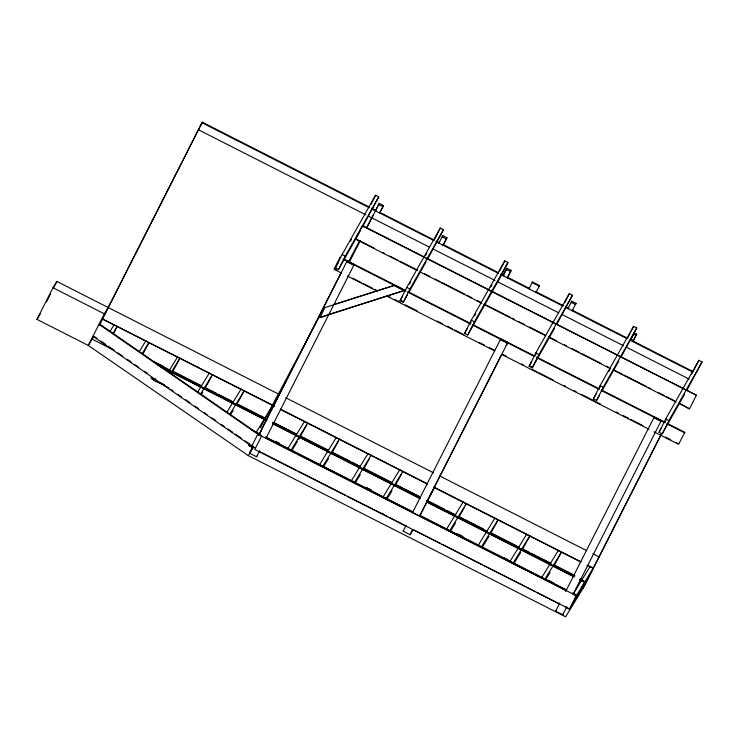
<?xml version="1.0" encoding="UTF-8"?>
<svg xmlns="http://www.w3.org/2000/svg" width="739" height="739" viewBox="0 0 739 739"><rect width="100%" height="100%" fill="white"/><g stroke="black" fill="none" stroke-linecap="round" stroke-linejoin="round"><path stroke-width="1.11" d="M583.256 587.976L565.594 616.816L248.276 455.593L88.283 345.455L36.95 319.368L52.996 287.748L56.857 281.439L279.601 394.617M46.511 301.845L50.649 293.679M53.236 288.579L56.857 281.439M108.513 306.99L104.328 313.835L88.283 345.455L93.511 336.578M93.188 337.104L92.144 339.146L112.679 349.575M99.238 325.123L202.274 122.184L369.583 207.188M99.765 324.412L202.274 122.184M113.335 334.093L116.337 328.19M148.567 343.33L142.932 354.046M169.176 387.975L154.765 380.659L155.809 378.599M179.522 359.052L172.122 372.65M211.53 376.557L204.564 389.268M341.224 272.913L334.019 269.255L340.171 257.218L339.903 257.662M360.262 230.938L338.554 269.393L335.377 267.786L342.092 254.549L375.578 195.225L378.756 196.842L362.507 226.965M370.932 204.389L375.578 195.225M338.554 269.393L345.261 256.156L378.756 196.842M253.459 447.982L250.382 446.421L251.094 445.007M255.509 448.065L251.731 446.144L257.791 434.199L99.054 324.356L99.359 323.867L261.569 436.121L254.798 449.469L569.593 609.075L565.483 606.978M257.015 456.092L256.581 456.804L249.533 453.219L253.172 446.051M258.881 434.781L347.145 260.959L354.193 264.544L265.938 438.366M249.856 452.693L253.08 446.365M258.687 435.28L340.91 273.254M328.633 314.786L319.895 317.567L324.966 307.572L394.404 285.356L333.936 304.505M349.436 262.068L360.383 240.489M366.636 228.157L379.31 203.41L383.541 205.553L379.643 212.998L383.541 205.553M379.31 203.41L375.412 210.855M256.581 456.804L259.703 450.661M306.722 424.925L298.593 439.557M407.577 294.612L403.254 302.269L400.076 300.653L406.783 287.416L440.278 228.102L443.455 229.709L427.77 258.844M434.597 239.297L440.278 228.102M403.254 302.269L409.96 289.032L443.455 229.709M338.453 441.044L331.506 453.746M447.003 237.801L443.104 245.246L447.003 237.801L442.772 235.649L438.874 243.094L439.566 241.976M369.186 459.131L363.237 469.865M464.563 333.418L471.27 320.181L504.765 260.867L507.933 262.474L501.227 275.712L467.741 335.035L464.563 333.418L464.96 332.716M499.601 271.047L504.765 260.867M467.741 335.035L474.447 321.798L507.933 262.474M401.416 474.272L394.968 485.994M506.945 268.257L503.047 275.702L506.945 268.257L511.176 270.4L507.277 277.846L511.176 270.4M412.676 529.946L410.163 534.75L403.115 531.165L406.145 525.337M412.464 512.727L500.728 338.905L507.776 342.49L506.215 345.556M536.302 291.905L535.978 292.432L539.507 285.577L532.459 281.993L528.921 288.847L529.253 288.321M410.163 534.75L412.759 529.632M419.521 516.312L507.776 342.49M419.429 516.626L501.541 354.775M554.527 328.365L532.256 367.819L529.087 366.202L535.793 352.965L569.289 293.642L572.457 295.258L556.772 324.393M564.642 302.814L569.289 293.642M532.256 367.819L538.962 354.572L572.457 295.258M464.378 507.499L458.429 518.233M465.376 505.531L466.374 503.564L449.82 530.611M572.836 309.687L572.152 310.814L576.041 303.369L571.81 301.216L567.921 308.662L568.605 307.544M497.107 521.66L490.16 534.362M599.209 395.808L596.567 400.492L593.389 398.875L600.105 385.638L633.591 326.324L636.769 327.931L621.083 357.066M627.402 338.545L629.979 333.446M631.014 331.414L633.591 326.324M596.567 400.492L603.273 387.254L636.769 327.931M529.336 536.8L521.891 550.481M634.219 332.929L630.321 340.365L634.219 332.929L636.685 334.176L632.796 341.621L636.685 334.176M561.077 552.92L553.622 566.601M563.146 614.026L562.712 614.728L555.654 611.153L559.839 602.913M565.575 591.597L654.237 416.99L661.285 420.574L573.15 594.156M562.712 614.728L566.795 606.821M684.619 394.164L662.209 433.848L659.04 432.241L665.747 418.995L698.872 360.327L702.05 361.934L686.873 390.164M569.427 609.333L576.586 595.366L593.306 568.06L588.161 565.446M578 595.348L584.928 581.732L580.817 579.635M582.932 588.503L661.008 434.597M691.713 374.082L692.729 372.077L630.09 340.245M661.017 434.874L583.939 586.858M693.2 371.523L698.872 360.327M662.209 433.848L668.924 420.611L702.05 361.934M679.224 403.614L689.496 408.833L696.415 395.217L362.535 225.571M653.941 431.807L678.624 444.342L684.776 432.306L667.289 423.429M260.442 427.789L315.932 323.119M317.013 321.086L318.093 319.054M348.263 262.151L359.579 240.803M366.581 227.594L373.047 215.4M335.377 267.786L338.028 263.102M350.36 241.247L351.487 239.26M400.076 300.653L402.718 295.979M409.452 284.053L410.57 282.067M425.719 255.251L426.837 253.255M408.695 292.626L426.089 261.828M465.524 331.719L467.205 328.744M470.013 323.774L471.131 321.788M474.493 315.83L475.62 313.844M490.761 287.018L491.888 285.032M529.087 366.202L531.729 361.519M535.091 355.561L536.209 353.575M593.389 398.875L596.031 394.201M599.403 388.234L600.521 386.248M608.936 371.347L610.054 369.361M602.017 390.848L618.839 361.038M659.04 432.241L661.701 427.53M665.082 421.535L666.208 419.54M696.415 395.217L362.322 225.949L355.607 239.187L417.249 270.511M689.496 408.833L679.437 403.235M36.95 319.368L40.266 313.964M200.888 124.965L201.424 124.087M198.708 129.214L198.385 129.741L365.694 214.753M199.105 128.484L199.465 127.893M110.074 331.284L114.157 324.606M112.993 333.307L117.335 326.222M139.292 351.505L145.888 340.734M142.211 353.528L149.066 342.342M168.51 371.726L177.619 356.854M170.718 373.25L180.02 358.073M197.738 391.947L209.349 372.973M200.657 393.97L212.527 374.59M201.599 394.118L202.791 392.178M226.956 412.168L241.08 389.102M229.875 414.191L244.258 390.709L236.175 405.6M230.891 414.219L233.238 410.385M256.257 432.26L272.811 405.221M261.209 430.976L259.426 433.876L250.503 429.294M249.533 453.219L249.967 452.517M248.276 455.593L252.461 448.758M287.988 448.388L304.542 421.341M291.166 449.996L307.72 422.957M291.489 451.141L297.411 441.488M319.895 317.567L404.418 290.436L327.737 314.842M442.772 235.649L442.088 236.776L446.319 238.919M319.719 464.508L336.282 437.47M322.897 466.115L339.45 439.077M323.22 467.27L328.55 458.577M351.45 480.627L368.013 453.589M354.628 482.244L371.181 455.196M354.96 483.389L360.281 474.697M383.181 496.756L399.744 469.708M386.358 498.363L402.912 471.325M386.691 499.509L392.012 490.816M532.459 281.993L532.135 282.529L539.184 286.104L539.507 285.577M403.115 531.165L403.549 530.463M430.486 494.243L434.643 487.444L426.68 502.141M571.81 301.216L571.127 302.334L575.358 304.486L576.041 303.369M446.642 528.995L463.205 501.957M450.153 531.757L455.473 523.064M478.373 545.123L494.936 518.076M481.551 546.731L498.104 519.693M482.475 546.915L488.978 536.292M510.113 561.243L526.667 534.205M513.282 562.859L529.835 535.812M514.205 563.035L520.709 552.412M541.844 577.362L558.398 550.324M545.012 578.979L561.575 551.931M545.345 580.124L550.075 572.402M555.654 611.153L556.088 610.442M573.575 593.491L590.128 566.443M599.292 556.356L598.969 556.883L592.807 553.751M571.755 604.936L588.309 577.898M569.806 608.714L576.743 595.098L572.633 593.011M578.157 595.08L577.833 595.616L584.604 582.258L579.459 579.644M586.045 582.203L586.526 581.408M684.776 432.306L684.508 432.749L667.021 423.863M378.627 204.527L382.857 206.68M506.252 269.375L510.483 271.527M633.535 334.046L636.002 335.303M631.014 339.247L633.48 340.503M371.634 208.232L375.745 210.319M379.846 212.407L434.273 240.064M436.324 241.108L439.409 242.669M443.52 244.757L497.938 272.414M501.024 273.975L504.1 275.545M507.185 277.107L529.78 288.589M535.941 291.72L563.663 305.807M565.714 306.851L568.799 308.412M571.875 309.974L627.337 338.157M632.464 340.762L693.053 371.551M201.95 122.711L369.26 207.724M372.336 209.285L433.95 240.591M436.001 241.635L498.64 273.467M500.7 274.511L562.314 305.817M565.39 307.378L627.005 338.684M368.77 216.315L429.359 247.094M432.435 248.664L495.075 280.487M498.16 282.058L558.749 312.837M561.825 314.408L623.439 345.713M626.524 347.275L689.164 379.107M355.819 238.817L374.313 248.212M382.534 252.387L384.585 253.431M389.721 256.036L397.942 260.211M399.993 261.255L417.461 270.132M424.657 273.781L429.793 276.395M434.929 279.009L440.065 281.614M442.116 282.658L464.72 294.14M466.771 295.184L471.907 297.799M477.052 300.403L481.154 302.491M485.264 304.579L509.919 317.114M511.979 318.158L514.03 319.202M519.166 321.807L524.302 324.421M529.438 327.026L544.855 334.859M548.966 336.947L556.153 340.596M564.374 344.771L566.425 345.815M571.561 348.429L579.782 352.605M581.833 353.648L601.352 363.57M606.497 366.174L608.548 367.218M613.684 369.833L621.905 374.008M623.956 375.052L646.56 386.534M648.611 387.578L650.671 388.622M658.883 392.797L664.028 395.411M666.079 396.455L674.301 400.63M420.334 272.072L481.976 303.396M484.027 304.44L545.668 335.755M548.744 337.326L610.386 368.641M613.472 370.211L676.139 402.053M342.092 254.549L345.261 256.156M406.783 287.416L409.96 289.032M471.27 320.181L474.447 321.798M535.793 352.965L538.962 354.572M600.105 385.638L603.273 387.254M665.747 418.995L668.924 420.611M344.291 259.306L406.007 290.667M408.067 291.711L470.817 323.599M472.877 324.643L534.593 356.004M536.653 357.048L599.403 388.926M601.454 389.97L665.239 422.375M342.988 259.232L405.739 291.111M407.799 292.154L470.549 324.042M472.6 325.086L534.325 356.447M536.375 357.491L599.126 389.37M601.186 390.414L664.961 422.819M394.229 285.633L404.242 290.723M500.294 339.607L507.342 343.192M346.711 261.671L353.759 265.246M653.803 417.701L660.851 421.276M400.362 300.154L403.531 301.771M530.159 366.101L532.542 367.311M335.321 269.338L337.381 270.382M352.808 278.224L361.038 282.4M363.098 283.443L372.354 288.155M374.414 289.198L377.5 290.769M387.781 295.988L389.841 297.041M394.986 299.646L400.132 302.26M405.268 304.874L417.618 311.147M437.155 321.077L442.301 323.691M447.446 326.305L452.591 328.92M454.651 329.963L463.907 334.665M479.334 342.508L484.479 345.122M489.624 347.736L494.76 350.351M502.991 354.526L506.076 356.096M521.512 363.939L523.563 364.983M531.794 369.167L536.939 371.782M538.999 372.825L553.4 380.142M563.681 385.37L565.741 386.414M573.972 390.589L576.032 391.642M581.177 394.247L600.715 404.178M616.15 412.02L618.201 413.064M623.346 415.678L628.492 418.292M630.552 419.336L642.893 425.609M665.525 437.109L670.67 439.723M675.806 442.338L677.866 443.382M347.395 276.053L377.223 291.203M386.488 295.914L494.493 350.794M501.698 354.452L648.796 429.193M285.762 397.748L433.636 472.877M439.797 476.008L586.646 550.629M52.996 287.748L104.328 313.835M274.4 406.025L102.361 318.962L274.187 406.265M280.524 409.138L427.65 483.888M433.821 487.029L580.956 561.788M280.358 409.397L427.493 484.156M433.664 487.297L580.789 562.046M586.969 565.187L593.14 568.328M155.421 362.369L163.652 366.553M172.917 371.255L201.729 385.897M204.814 387.458L216.13 393.213M218.19 394.257L233.616 402.099M236.711 403.67L258.317 414.644M260.368 415.688L264.488 417.784M273.744 422.486L296.385 433.987M300.496 436.075L328.282 450.19M332.393 452.286L349.889 461.173M351.94 462.217L360.17 466.401M363.265 467.972L392.067 482.604M395.153 484.174L402.358 487.832M404.418 488.876L419.854 496.719M428.084 500.903L444.545 509.263M446.596 510.316L455.861 515.018M459.972 517.106L483.639 529.133M490.844 532.791L519.656 547.433M521.706 548.477L528.912 552.135M530.971 553.178L536.117 555.793M538.168 556.836L550.518 563.109M554.638 565.206L574.185 575.136M152.179 361.066L170.7 370.479M172.75 371.523L201.562 386.155M204.648 387.726L233.459 402.367M236.545 403.928L265.356 418.57M272.552 422.228L296.219 434.255M300.339 436.343L328.116 450.457M332.227 452.554L360.013 466.669M363.098 468.23L391.91 482.872M394.995 484.442L420.713 497.513M426.893 500.645L455.695 515.286M458.78 516.847L487.592 531.489M490.678 533.059L519.489 547.691M522.575 549.262L551.386 563.903M553.446 564.947L575.053 575.921M580.189 578.535L582.249 579.588M266.871 420.121L157.758 364.687L161.545 367.301L266.539 420.648M273.042 423.262L420.242 498.049M426.412 501.19L573.612 575.977M159.652 365.99L266.705 420.389M272.876 423.521L420.075 498.317M427.281 501.975L573.446 576.244M580.651 579.903L584.771 581.999M272.709 423.789L419.909 498.576M427.114 502.243L574.314 577.03M155.098 380.132L150.987 378.035L154.765 380.659M275.536 441.322L279.647 443.409M366.119 487.343L371.264 489.957M457.727 533.891L462.873 536.505M152.881 379.347L164.197 385.102M275.37 441.58L279.49 443.677M365.953 487.611L371.098 490.225M457.561 534.158L462.706 536.773M503.887 557.686L507.998 559.783M549.179 580.706L553.289 582.794M265.938 437.137L413.443 512.127M419.309 515.065L566.508 589.861M260.239 434.634L255.269 431.761M265.375 437.239L413.277 512.386M419.438 515.517L566.314 590.147M573.501 593.796L576.586 595.366M265.846 437.95L566.083 590.498M573.279 594.156L576.365 595.717L257.791 434.199M252.609 447.197L248.498 445.109L250.382 446.421M381.851 513.217L383.901 514.261M260.1 451.815L296.09 470.106M298.14 471.149L345.446 495.185M347.496 496.229L387.596 516.598M389.656 517.642L405.074 525.484M413.304 529.66L440.038 543.248M442.098 544.292L482.197 564.661M484.248 565.704L524.348 586.082M526.408 587.126L534.63 591.311M536.69 592.355L559.312 603.846M94.241 336.467L97.086 338.434M100.883 341.067L105.631 344.346M108.476 346.314L114.166 350.258M117.963 352.882L122.702 356.161M127.45 359.45L131.237 362.073M135.034 364.697L138.83 367.32M144.521 371.264L147.366 373.232M161.592 383.079L164.446 385.047M171.078 389.638L172.981 390.959M177.72 394.238L181.517 396.861M185.313 399.485L190.052 402.773M194.8 406.053L198.588 408.676M204.287 412.621L207.132 414.588M211.871 417.868L215.668 420.491M221.358 424.435L224.203 426.403M228 429.026L232.739 432.315M235.584 434.283L241.274 438.218M245.071 440.841L249.819 444.13M92.994 336.3L251.731 446.144"/></g></svg>
